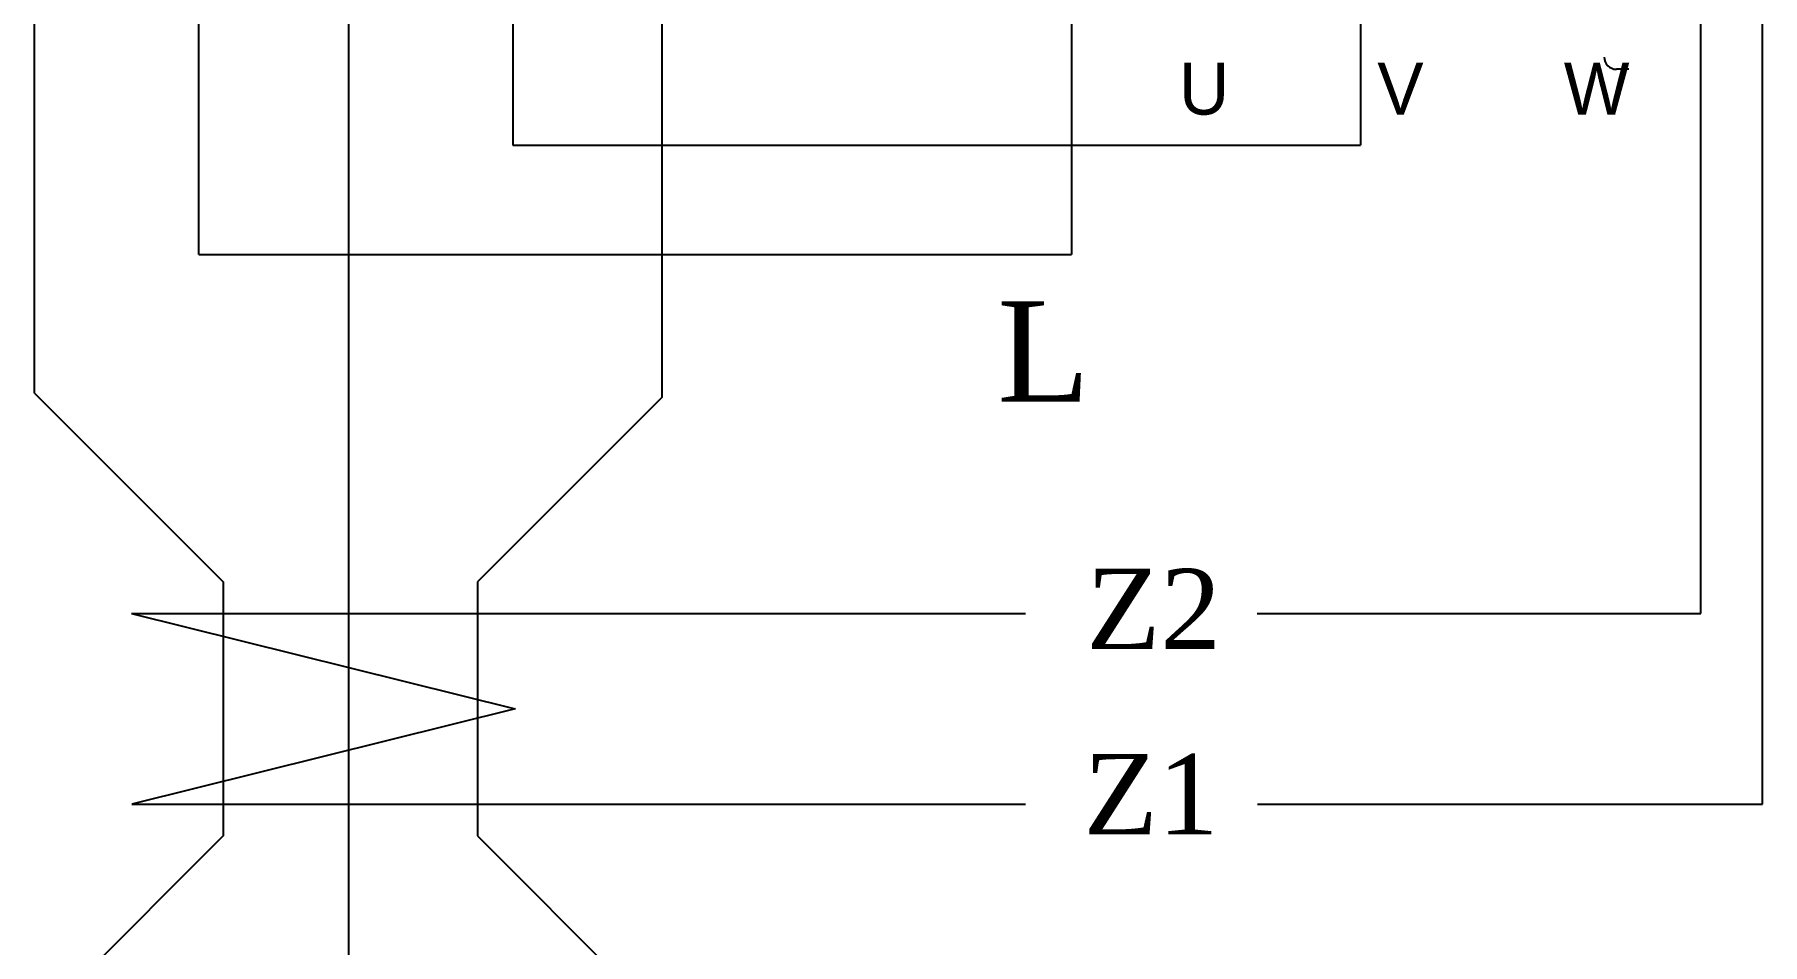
# Model space of a CAD drawing. Header units: millimetres. Extents: x 46 to 886, y 51 to 632.
# Drawn here: x 254.74 to 296.75, y 444.02 to 466.14 of the extents above; entities that cross this region are included whole.
import ezdxf

# ---------------------------------------------------------------- set-up
doc = ezdxf.new("R2010")
doc.units = ezdxf.units.MM
doc.layers.add('4', color=133, linetype='Continuous')
doc.layers.add('ASHADE', color=7, linetype='Continuous')
doc.styles.add('ghs', font='NGULIM.TTF')
doc.styles.add('HCM', font='batang.ttc')

msp = doc.modelspace()

# ---------------------------------------------------------------- linework, layer by layer
at = {"color": 7, "linetype": 'Continuous'}
msp.add_line((293.499, 465.3), (293.199, 465.3), dxfattribs=at)
msp.add_arc((293.199, 465.6), 0.3, 181, 270, dxfattribs=at)
at = {"layer": '4', "color": 0, "linetype": 'ByBlock', "lineweight": 25}
for p, q in [((254.745, 457.425), (259.332, 452.842)), ((270.001, 457.329), (265.513, 452.842)), ((259.332, 452.842), (259.332, 446.664)), ((265.513, 452.842), (265.513, 446.664)), ((257.103, 452.069), (266.427, 449.75)), ((266.427, 449.75), (257.109, 447.436)), ((259.332, 446.664), (254.745, 442.076)), ((265.513, 446.664), (270.001, 442.172))]:
    msp.add_line(p, q, dxfattribs=at)
at = {"layer": 'ASHADE', "color": 0, "linetype": 'ByBlock', "lineweight": 25}
for p, q in [((254.745, 457.425), (254.745, 505.554)), ((270.001, 457.329), (270.001, 505.553)), ((258.74, 460.798), (258.74, 491.402)), ((266.371, 463.453), (286.979, 463.453)), ((258.74, 460.798), (279.95, 460.798)), ((257.103, 452.069), (278.831, 452.069)), ((257.109, 447.436), (278.831, 447.436))]:
    msp.add_line(p, q, dxfattribs=at)
at = {"layer": 'ASHADE', "color": 0, "linetype": 'ByBlock', "lineweight": 25, "ltscale": 2}
for p, q in [((262.376, 505.543), (262.376, 435.18)), ((266.371, 477.41), (266.371, 463.453)), ((279.95, 469.723), (279.95, 460.798)), ((286.979, 469.723), (286.979, 463.453))]:
    msp.add_line(p, q, dxfattribs=at)
at = {"layer": 'ASHADE', "color": 5}
for p, q in [((295.248, 452.069), (295.248, 471.334)), ((296.748, 447.436), (296.748, 471.334)), ((284.468, 452.069), (295.248, 452.069)), ((284.474, 447.436), (296.748, 447.436))]:
    msp.add_line(p, q, dxfattribs=at)

# ---------------------------------------------------------------- texts
at = {"layer": 'ASHADE', "ltscale": 2, "style": 'ghs'}
for s, p in [('U', (282.565, 464.197)), ('V', (287.384, 464.197)), ('W', (291.919, 464.197))]:
    msp.add_text(s, height=1.265, dxfattribs=at).set_placement(p)
at = {"layer": 'ASHADE', "color": 0, "linetype": 'ByBlock', "lineweight": 25, "style": 'HCM'}
for s, height, p in [('L', 2.442, (278.149, 457.215)), ('Z2', 1.9534, (280.311, 451.201)), ('Z1', 1.9534, (280.247, 446.699))]:
    msp.add_text(s, height=height, dxfattribs=at).set_placement(p)

doc.saveas('drawing.dxf')
